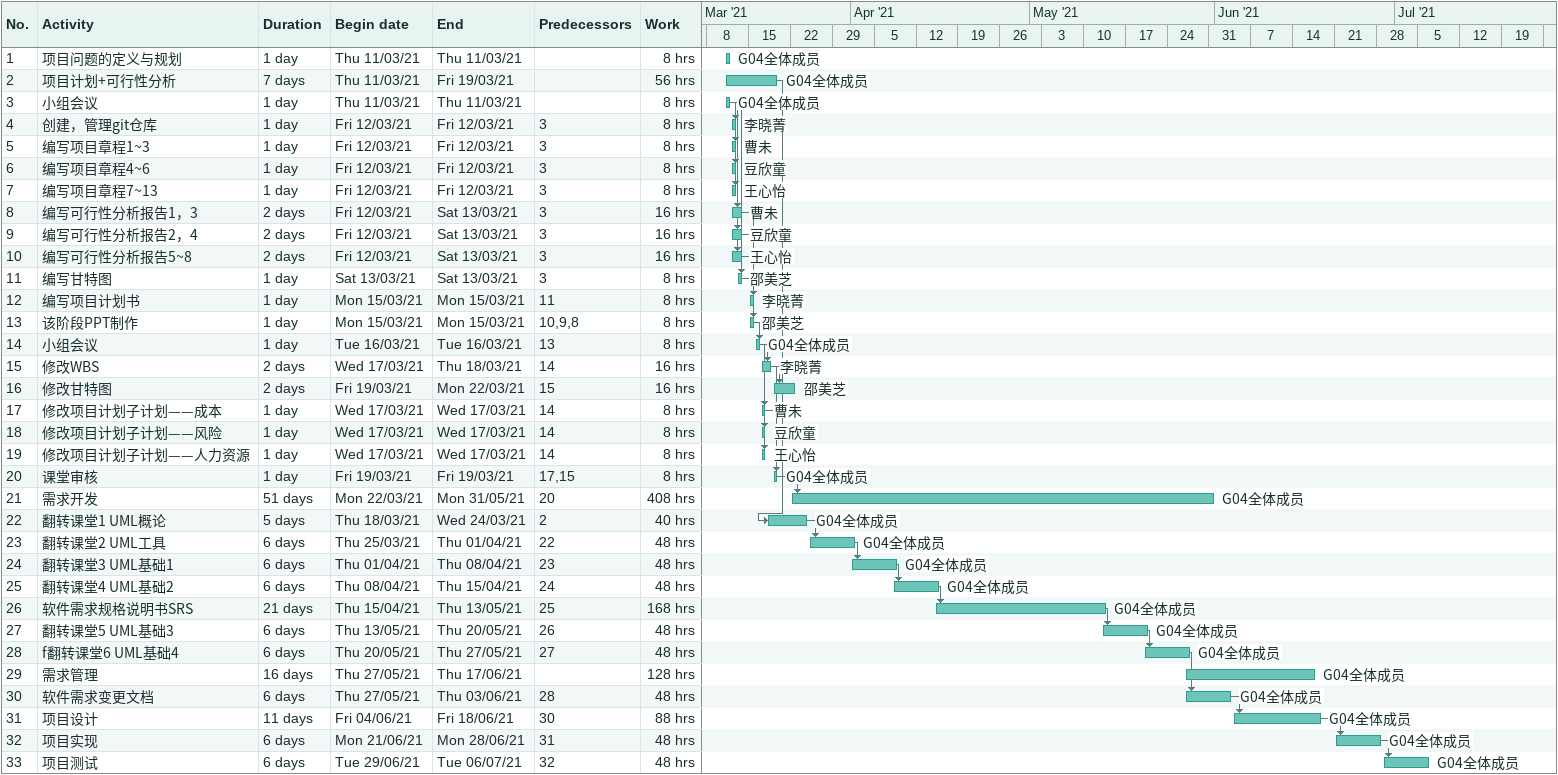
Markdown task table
| ID | Task | Duration | Start | Finish | Predecessors | Resources | Work (h) |
|---|---|---|---|---|---|---|---|
| 1 | 项目问题的定义与规划 | 1d | 2021-03-11 | 2021-03-11 |  | G04全体成员 | 8 |
| 2 | 项目计划+可行性分析 | 7d | 2021-03-11 | 2021-03-19 |  | G04全体成员 | 56 |
| 3 | 小组会议 | 1d | 2021-03-11 | 2021-03-11 |  | G04全体成员 | 8 |
| 4 | 创建，管理git仓库 | 1d | 2021-03-12 | 2021-03-12 | 3 | 李晓菁 | 8 |
| 5 | 编写项目章程1~3 | 1d | 2021-03-12 | 2021-03-12 | 3 | 曹未 | 8 |
| 6 | 编写项目章程4~6 | 1d | 2021-03-12 | 2021-03-12 | 3 | 豆欣童 | 8 |
| 7 | 编写项目章程7~13 | 1d | 2021-03-12 | 2021-03-12 | 3 | 王心怡 | 8 |
| 8 | 编写可行性分析报告1，3 | 2d | 2021-03-12 | 2021-03-13 | 3 | 曹未 | 16 |
| 9 | 编写可行性分析报告2，4 | 2d | 2021-03-12 | 2021-03-13 | 3 | 豆欣童 | 16 |
| 10 | 编写可行性分析报告5~8 | 2d | 2021-03-12 | 2021-03-13 | 3 | 王心怡 | 16 |
| 11 | 编写甘特图 | 1d | 2021-03-13 | 2021-03-13 | 3 | 邵美芝 | 8 |
| 12 | 编写项目计划书 | 1d | 2021-03-15 | 2021-03-15 | 11 | 李晓菁 | 8 |
| 13 | 该阶段PPT制作 | 1d | 2021-03-15 | 2021-03-15 | 10, 9, 8 | 邵美芝 | 8 |
| 14 | 小组会议 | 1d | 2021-03-16 | 2021-03-16 | 13 | G04全体成员 | 8 |
| 15 | 修改WBS | 2d | 2021-03-17 | 2021-03-18 | 14 | 李晓菁 | 16 |
| 16 | 修改甘特图 | 2d | 2021-03-19 | 2021-03-22 | 15 | 邵美芝 | 16 |
| 17 | 修改项目计划子计划——成本 | 1d | 2021-03-17 | 2021-03-17 | 14 | 曹未 | 8 |
| 18 | 修改项目计划子计划——风险 | 1d | 2021-03-17 | 2021-03-17 | 14 | 豆欣童 | 8 |
| 19 | 修改项目计划子计划——人力资源 | 1d | 2021-03-17 | 2021-03-17 | 14 | 王心怡 | 8 |
| 20 | 课堂审核 | 1d | 2021-03-19 | 2021-03-19 | 17, 15 | G04全体成员 | 8 |
| 21 | 需求开发 | 51d | 2021-03-22 | 2021-05-31 | 20 | G04全体成员 | 408 |
| 22 | 翻转课堂1 UML概论 | 5d | 2021-03-18 | 2021-03-24 | 2 | G04全体成员 | 40 |
| 23 | 翻转课堂2 UML工具 | 6d | 2021-03-25 | 2021-04-01 | 22 | G04全体成员 | 48 |
| 24 | 翻转课堂3 UML基础1 | 6d | 2021-04-01 | 2021-04-08 | 23 | G04全体成员 | 48 |
| 25 | 翻转课堂4 UML基础2 | 6d | 2021-04-08 | 2021-04-15 | 24 | G04全体成员 | 48 |
| 26 | 软件需求规格说明书SRS | 21d | 2021-04-15 | 2021-05-13 | 25 | G04全体成员 | 168 |
| 27 | 翻转课堂5 UML基础3 | 6d | 2021-05-13 | 2021-05-20 | 26 | G04全体成员 | 48 |
| 28 | f翻转课堂6 UML基础4 | 6d | 2021-05-20 | 2021-05-27 | 27 | G04全体成员 | 48 |
| 29 | 需求管理 | 16d | 2021-05-27 | 2021-06-17 |  | G04全体成员 | 128 |
| 30 | 软件需求变更文档 | 6d | 2021-05-27 | 2021-06-03 | 28 | G04全体成员 | 48 |
| 31 | 项目设计 | 11d | 2021-06-04 | 2021-06-18 | 30 | G04全体成员 | 88 |
| 32 | 项目实现 | 6d | 2021-06-21 | 2021-06-28 | 31 | G04全体成员 | 48 |
| 33 | 项目测试 | 6d | 2021-06-29 | 2021-07-06 | 32 | G04全体成员 | 48 |
